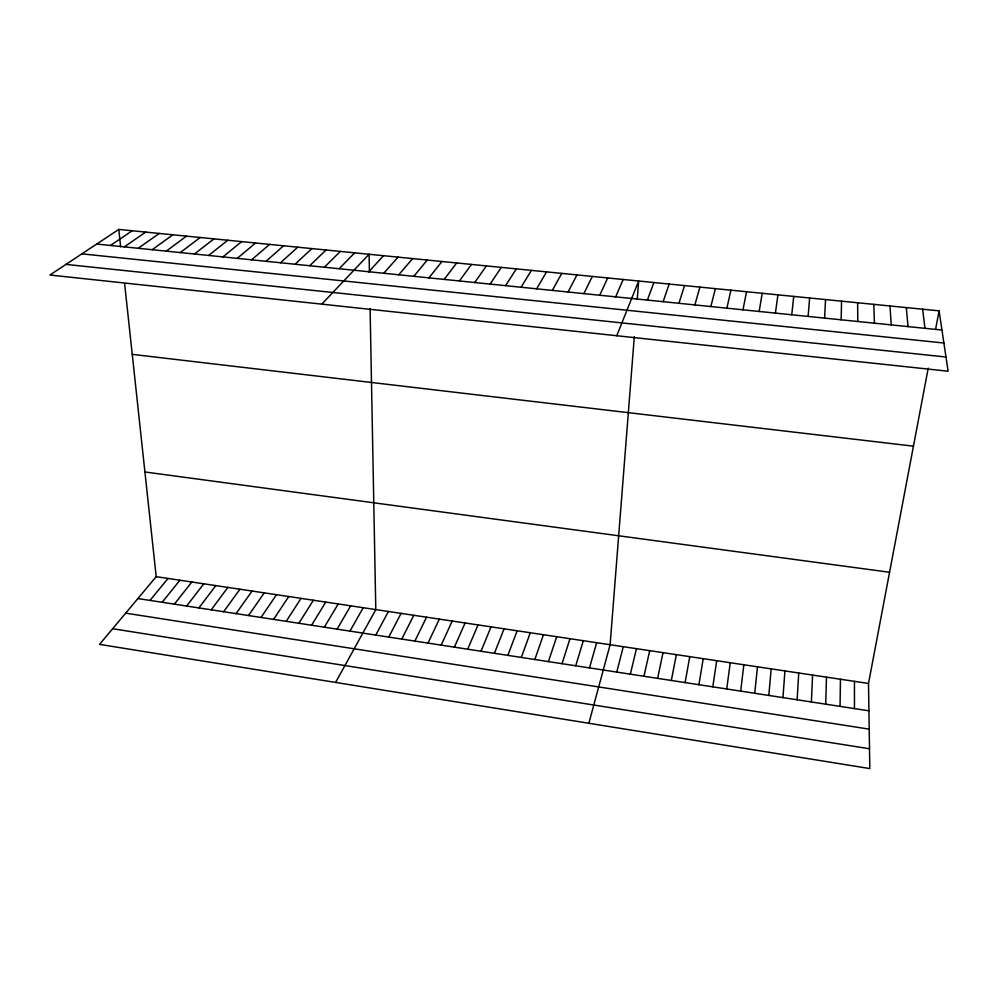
<?xml version="1.0" encoding="UTF-8"?>
<svg xmlns="http://www.w3.org/2000/svg" width="998" height="998" viewBox="0 0 998 998"><rect width="100%" height="100%" fill="white"/><g stroke="black" fill="none" stroke-linecap="round" stroke-linejoin="round"><path stroke-width="1.5" d="M840.054 706.372L840.441 679.251M841.139 319.797L841.564 301.159M825.695 704.176L826.494 677.155M811.386 701.981L812.584 675.072M824.598 318.113L825.558 299.575M797.14 699.785L798.737 673.001M782.943 697.602L784.939 670.93M634.304 336.7L610.115 644.72L588.857 723.263M637.235 299.313L638.67 281.024L616.764 335.74M808.13 316.441L809.615 297.99M768.809 695.431L771.192 668.872M754.725 693.273L757.494 666.814M791.738 314.769L793.734 296.418M740.691 691.115L743.847 664.768M726.719 688.969L730.249 662.734M775.409 313.11L777.941 294.847M712.797 686.836L716.701 660.701M698.924 684.703L703.216 658.68M759.166 311.451L762.198 293.287M685.102 682.582L689.768 656.659M124.613 283.557L156.199 576.669L99.55 644.371L869.807 768.572L868.51 683.455L928.227 368.137M935.6 329.203L939.081 310.84L118.787 229.428L49.9 275.024L948.1 371.219L939.081 310.84M671.33 680.474L676.37 654.651M742.986 309.804L746.529 291.728M657.62 678.366L663.021 652.655M643.947 676.27L649.723 650.659M726.868 308.17L730.923 290.181M630.337 674.174L636.462 648.675M710.838 306.536L715.391 288.634M616.776 672.091L623.263 646.692M694.87 304.914L699.91 287.1M589.469 667.899L596.679 642.712M575.734 665.791L583.306 640.704M678.964 303.292L684.503 285.578M562.049 663.682L569.97 638.708M548.413 661.599L556.697 636.712M663.134 301.683L669.159 284.056M534.828 659.503L543.461 634.728M521.305 657.433L530.287 632.757M647.378 300.086L653.89 282.534M507.82 655.362L517.151 630.786M494.397 653.303L504.065 628.827M481.011 651.245L491.028 626.869M467.688 649.199L478.042 624.923M615.666 296.855L623.151 279.477M454.414 647.153L465.093 622.977M441.178 645.132L452.194 621.043M599.736 295.233L607.695 277.955M428.005 643.099L439.357 619.122M583.867 293.624L592.301 276.421M414.869 641.09L426.545 617.201M401.782 639.082L413.796 615.292M568.062 292.015L576.981 274.899M388.758 637.073L401.084 613.383M375.772 635.077L388.422 611.487M335.615 682.432L375.797 609.591L370.096 308.432M552.343 290.418L561.724 273.39M349.949 631.123L363.235 607.707M337.099 629.139L350.697 605.836M536.674 288.821L546.53 271.88M324.313 627.181L338.222 603.965M521.081 287.237L531.398 270.383M311.563 625.222L325.785 602.093M298.864 623.276L313.384 600.235M505.562 285.653L516.328 268.886M286.201 621.33L301.034 598.388M273.602 619.396L288.734 596.542M490.105 284.081L501.32 267.389M261.039 617.463L276.471 594.708M248.514 615.541L264.245 592.874M474.711 282.521L486.388 265.917M236.052 613.633L252.07 591.041M223.627 611.724L239.944 589.232M459.392 280.962L471.505 264.433M211.239 609.815L227.856 587.41M198.901 607.919L215.805 585.614M444.135 279.403L456.685 262.961M186.614 606.036L203.804 583.805M174.363 604.152L191.841 582.009M428.94 277.856L441.939 261.501M162.163 602.281L179.914 580.225M149.999 600.409L168.038 578.441M413.808 276.321L427.244 260.041M398.751 274.787L412.611 258.594M383.743 273.265L398.04 257.147M368.811 271.743L383.531 255.7M321.78 304.141L369.073 254.265L369.41 272.055M339.133 268.724L354.689 252.843M324.387 267.227L340.355 251.421M309.704 265.73L326.084 249.999M295.084 264.245L311.863 248.589M280.525 262.761L297.703 247.192M266.029 261.289L283.607 245.782M251.596 259.817L269.56 244.398M237.212 258.357L255.575 243.001M222.903 256.898L241.653 241.628M208.644 255.451L227.781 240.244M194.448 254.003L213.959 238.871M180.314 252.556L200.199 237.512M166.229 251.134L186.489 236.152M152.207 249.7L172.841 234.792M138.235 248.277L159.243 233.445M124.338 246.868L145.708 232.097M110.479 245.458L132.223 230.763M96.694 244.061L941.95 330.051M81.861 253.866L943.883 343.025M65.968 264.395L945.979 357.01M132.247 354.352L913.444 446.168M144.922 471.967L889.567 572.266M156.199 576.669L868.51 683.455M137.886 598.551L868.934 710.813M125.673 613.146L869.208 729.139M112.649 628.715L869.508 748.762M922.651 309.205L924.959 328.33M118.787 229.428L120.646 246.743M906.296 307.584L908.043 326.608M890.004 305.962L891.202 324.886M873.786 304.353L874.448 323.19M857.644 302.756L857.756 321.493M854.45 681.347L854.463 708.592"/></g></svg>
